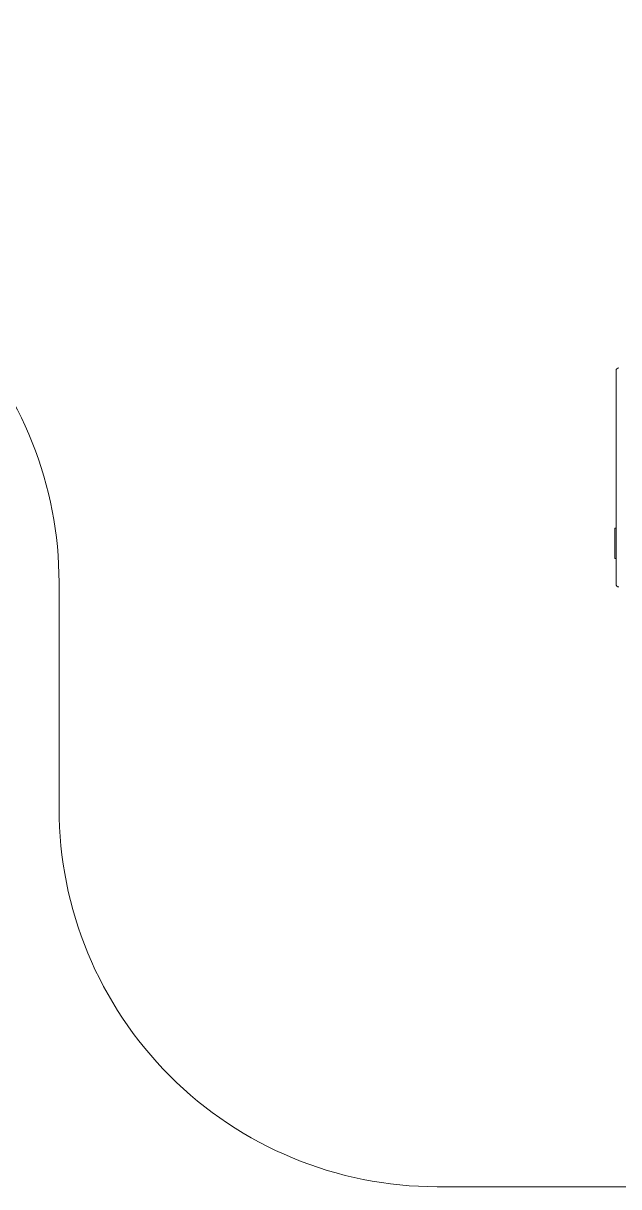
# Model space of a CAD drawing. Header units: millimetres. Extents: x -7447 to 8662, y -5576 to 6370.
# Drawn here: x -3900 to -2325, y -5576 to -2502 of the extents above; entities that cross this region are included whole.
import ezdxf

# ---------------------------------------------------------------- set-up
doc = ezdxf.new("R2010")
doc.units = ezdxf.units.MM
doc.layers.add('DIKOM_ЗОНА', color=80, linetype='Continuous')
doc.layers.add('DIKOM_ОБЪЕКТ', color=7, linetype='Continuous')

msp = doc.modelspace()

# ---------------------------------------------------------------- linework, layer by layer
at = {"layer": 'DIKOM_ЗОНА', "color": 3, "lineweight": 15}
msp.add_lwpolyline([(157.5, -4749, -0.364261), (-827.5, -5576.4), (-2805.5, -5576.4, -0.414214), (-3805.5, -4576.4), (-3805.5, -3979.7, 0.191927), (-4079.6, -3291.9, -0.113278), (-4493.2, -2590.6, 0.326818), (-5446.4, -1893.1), (-6446.9, -1893.1, -0.414214), (-7446.9, -893.1), (-7446.9, 736.9, -0.414214), (-6446.9, 1736.9), (-6042.4, 1736.9, 0.414214), (-5042.4, 2736.9), (-5042.4, 3079.9, -0.414214), (-4042.4, 4079.9), (46.4, 4079.9, 0.279007)], format="xyb", dxfattribs=at)
at = {"layer": 'DIKOM_ОБЪЕКТ', "color": 7, "linetype": 'Continuous', "lineweight": 15}
for p, q in [((-2332.5, -3516.6), (-2332.5, -3419.8)), ((-2332.5, -3527.3), (-2332.5, -3516.6)), ((-2332.5, -3532.3), (-2332.5, -3527.3)), ((-2332.5, -3764.6), (-2332.5, -3532.3)), ((-2332.5, -3768.2), (-2332.5, -3764.6)), ((-2332.5, -3782.6), (-2332.5, -3768.2)), ((-2332.5, -3975.2), (-2332.5, -3782.6)), ((-2335.5, -3836.6), (-2332.5, -3836.6)), ((-2335.5, -3916.6), (-2335.5, -3836.6)), ((-2332.5, -3916.6), (-2335.5, -3916.6)), ((-2332.5, -3916.6), (-2335.5, -3916.6)), ((-2335.5, -3916.6), (-2335.5, -3916.6)), ((-2332.5, -3984.5), (-2332.5, -3975.2))]:
    msp.add_line(p, q, dxfattribs=at)
for centre, start, end in [((-2325.5, -3419.8), 90, 180), ((-2325.5, -3984.5), 180, 270)]:
    msp.add_arc(centre, 7, start, end, dxfattribs=at)

doc.saveas('drawing.dxf')
